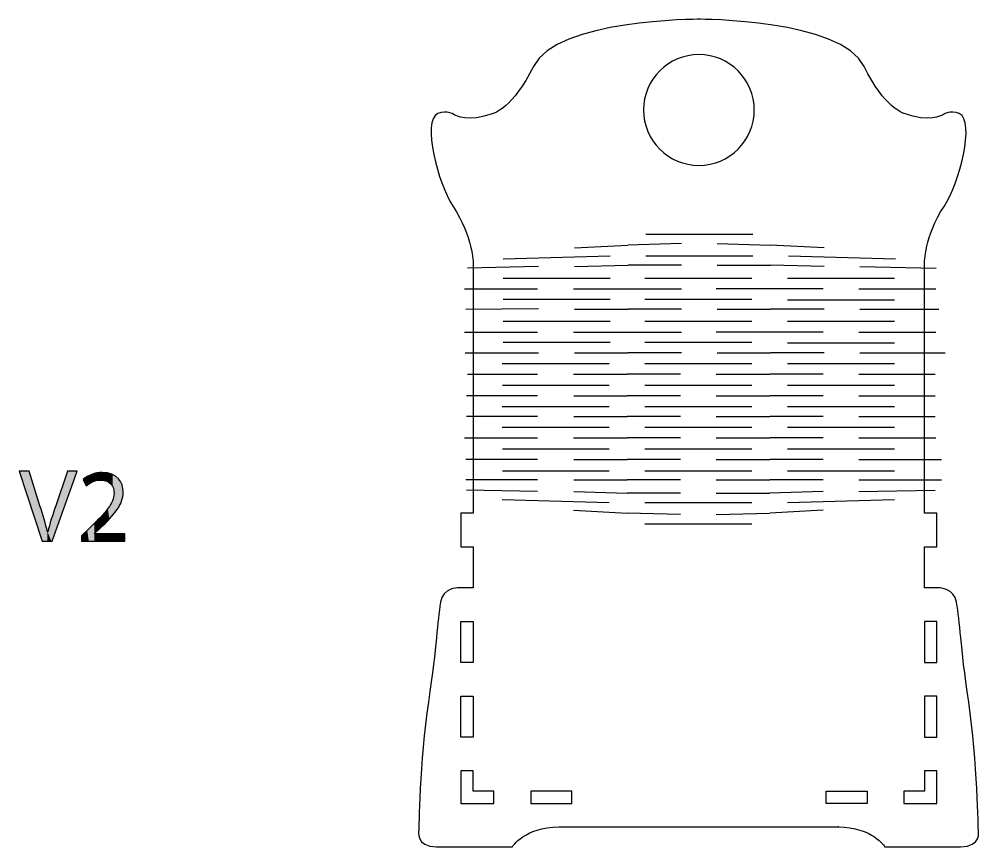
# Model space of a CAD drawing. Extents: x -168 to 286, y -316 to 92.
# Drawn here: x -167.8 to 66.8, y -109.8 to 92 of the extents above; entities that cross this region are included whole.
import ezdxf

# ---------------------------------------------------------------- set-up
doc = ezdxf.new("R2010")
doc.units = 0
doc.layers.add('CALQUE_1', color=7, linetype='CONTINUOUS')

# ---------------------------------------------------------------- blocks, each defined once
blk = doc.blocks.new('BLOCK_310')
at = {"layer": 'CALQUE_1', "color": 7}
blk.add_lwpolyline([(28.15, -4.86), (15.12, -4.86)], dxfattribs=at)
blk = doc.blocks.new('BLOCK_311')
at = {"layer": 'CALQUE_1', "color": 7}
blk.add_lwpolyline([(36.84, -4.86), (55.44, -4.86)], dxfattribs=at)
blk = doc.blocks.new('BLOCK_312')
at = {"layer": 'CALQUE_1', "color": 7}
blk.add_lwpolyline([(-6.6, -4.86), (-19.63, -4.86)], dxfattribs=at)
blk = doc.blocks.new('BLOCK_313')
at = {"layer": 'CALQUE_1', "color": 7}
blk.add_lwpolyline([(2.09, -4.86), (15.12, -4.86)], dxfattribs=at)
blk = doc.blocks.new('BLOCK_314')
at = {"layer": 'CALQUE_1', "color": 7}
blk.add_lwpolyline([(-32.66, -4.86), (-19.63, -4.86)], dxfattribs=at)
blk = doc.blocks.new('BLOCK_315')
at = {"layer": 'CALQUE_1', "color": 7}
blk.add_lwpolyline([(-41.48, -4.86), (-58.81, -4.86)], dxfattribs=at)
blk = doc.blocks.new('BLOCK_316')
at = {"layer": 'CALQUE_1', "color": 7}
blk.add_lwpolyline([(28.15, -15.36), (15.12, -15.36)], dxfattribs=at)
blk = doc.blocks.new('BLOCK_317')
at = {"layer": 'CALQUE_1', "color": 7}
blk.add_lwpolyline([(36.84, -15.36), (56.98, -15.36)], dxfattribs=at)
blk = doc.blocks.new('BLOCK_318')
at = {"layer": 'CALQUE_1', "color": 1}
blk.add_lwpolyline([(19.46, -12.73), (45.53, -12.73)], dxfattribs=at)
blk = doc.blocks.new('BLOCK_319')
at = {"layer": 'CALQUE_1', "color": 7}
blk.add_lwpolyline([(-6.6, -15.36), (-19.63, -15.36)], dxfattribs=at)
blk = doc.blocks.new('BLOCK_320')
at = {"layer": 'CALQUE_1', "color": 7}
blk.add_lwpolyline([(2.09, -15.36), (15.12, -15.36)], dxfattribs=at)
blk = doc.blocks.new('BLOCK_321')
at = {"layer": 'CALQUE_1', "color": 1}
blk.add_lwpolyline([(-15.3, -12.73), (10.77, -12.73)], dxfattribs=at)
blk = doc.blocks.new('BLOCK_322')
at = {"layer": 'CALQUE_1', "color": 7}
blk.add_lwpolyline([(-32.66, -15.36), (-19.63, -15.36)], dxfattribs=at)
blk = doc.blocks.new('BLOCK_323')
at = {"layer": 'CALQUE_1', "color": 7}
blk.add_lwpolyline([(-41.48, -15.36), (-58.92, -15.36)], dxfattribs=at)
blk = doc.blocks.new('BLOCK_324')
at = {"layer": 'CALQUE_1', "color": 7}
blk.add_lwpolyline([(28.15, -20.31), (15.12, -20.31)], dxfattribs=at)
blk = doc.blocks.new('BLOCK_325')
at = {"layer": 'CALQUE_1', "color": 7}
blk.add_lwpolyline([(36.84, -20.31), (56.98, -20.31)], dxfattribs=at)
blk = doc.blocks.new('BLOCK_326')
at = {"layer": 'CALQUE_1', "color": 7}
blk.add_lwpolyline([(-6.6, -20.31), (-19.63, -20.31)], dxfattribs=at)
blk = doc.blocks.new('BLOCK_327')
at = {"layer": 'CALQUE_1', "color": 7}
blk.add_lwpolyline([(2.09, -20.31), (15.12, -20.31)], dxfattribs=at)
blk = doc.blocks.new('BLOCK_328')
at = {"layer": 'CALQUE_1', "color": 7}
blk.add_lwpolyline([(-32.66, -20.31), (-19.63, -20.31)], dxfattribs=at)
blk = doc.blocks.new('BLOCK_329')
at = {"layer": 'CALQUE_1', "color": 7}
blk.add_lwpolyline([(-41.48, -20.31), (-58.92, -20.31)], dxfattribs=at)
blk = doc.blocks.new('BLOCK_330')
at = {"layer": 'CALQUE_1', "color": 1}
blk.add_lwpolyline([(-50.05, -12.73), (-23.99, -12.73)], dxfattribs=at)
blk = doc.blocks.new('BLOCK_331')
at = {"layer": 'CALQUE_1', "color": 1}
blk.add_lwpolyline([(19.46, -12.73), (45.53, -12.73)], dxfattribs=at)
blk = doc.blocks.new('BLOCK_332')
at = {"layer": 'CALQUE_1', "color": 7}
blk.add_lwpolyline([(28.15, -10.11), (15.12, -10.11)], dxfattribs=at)
blk = doc.blocks.new('BLOCK_333')
at = {"layer": 'CALQUE_1', "color": 7}
blk.add_lwpolyline([(36.84, -10.11), (55.61, -10.11)], dxfattribs=at)
blk = doc.blocks.new('BLOCK_334')
at = {"layer": 'CALQUE_1', "color": 1}
blk.add_lwpolyline([(19.46, -7.49), (45.53, -7.49)], dxfattribs=at)
blk = doc.blocks.new('BLOCK_335')
at = {"layer": 'CALQUE_1', "color": 1}
blk.add_lwpolyline([(-15.3, -12.73), (10.77, -12.73)], dxfattribs=at)
blk = doc.blocks.new('BLOCK_336')
at = {"layer": 'CALQUE_1', "color": 7}
blk.add_lwpolyline([(-6.61, -10.11), (-19.64, -10.11)], dxfattribs=at)
blk = doc.blocks.new('BLOCK_337')
at = {"layer": 'CALQUE_1', "color": 7}
blk.add_lwpolyline([(2.08, -10.11), (15.12, -10.11)], dxfattribs=at)
blk = doc.blocks.new('BLOCK_338')
at = {"layer": 'CALQUE_1', "color": 7}
blk.add_lwpolyline([(-59.27, -10.11), (-41.49, -10.11)], dxfattribs=at)
blk = doc.blocks.new('BLOCK_339')
at = {"layer": 'CALQUE_1', "color": 1}
blk.add_lwpolyline([(-15.31, -7.49), (10.77, -7.49)], dxfattribs=at)
blk = doc.blocks.new('BLOCK_340')
at = {"layer": 'CALQUE_1', "color": 1}
blk.add_lwpolyline([(-50.05, -12.73), (-23.99, -12.73)], dxfattribs=at)
blk = doc.blocks.new('BLOCK_341')
at = {"layer": 'CALQUE_1', "color": 7}
blk.add_lwpolyline([(-32.68, -10.11), (-19.64, -10.11)], dxfattribs=at)
blk = doc.blocks.new('BLOCK_342')
at = {"layer": 'CALQUE_1', "color": 1}
blk.add_lwpolyline([(-50.08, -7.49), (-24, -7.49)], dxfattribs=at)
blk = doc.blocks.new('BLOCK_343')
at = {"layer": 'CALQUE_1', "color": 1}
blk.add_lwpolyline([(19.46, -7.49), (45.53, -7.49)], dxfattribs=at)
blk = doc.blocks.new('BLOCK_344')
at = {"layer": 'CALQUE_1', "color": 1}
blk.add_lwpolyline([(-15.31, -7.49), (10.77, -7.49)], dxfattribs=at)
blk = doc.blocks.new('BLOCK_345')
at = {"layer": 'CALQUE_1', "color": 1}
blk.add_lwpolyline([(-50.08, -7.49), (-24, -7.49)], dxfattribs=at)
blk = doc.blocks.new('BLOCK_346')
at = {"layer": 'CALQUE_1', "color": 7}
blk.add_lwpolyline([(28.15, 0.17), (15.12, 0.17)], dxfattribs=at)
blk = doc.blocks.new('BLOCK_347')
at = {"layer": 'CALQUE_1', "color": 7}
blk.add_lwpolyline([(36.84, 0.17), (55.44, 0.17)], dxfattribs=at)
blk = doc.blocks.new('BLOCK_348')
at = {"layer": 'CALQUE_1', "color": 1}
blk.add_lwpolyline([(19.46, 2.79), (45.53, 2.79)], dxfattribs=at)
blk = doc.blocks.new('BLOCK_349')
at = {"layer": 'CALQUE_1', "color": 7}
blk.add_lwpolyline([(-6.6, 0.17), (-19.63, 0.17)], dxfattribs=at)
blk = doc.blocks.new('BLOCK_350')
at = {"layer": 'CALQUE_1', "color": 7}
blk.add_lwpolyline([(2.09, 0.17), (15.12, 0.17)], dxfattribs=at)
blk = doc.blocks.new('BLOCK_351')
at = {"layer": 'CALQUE_1', "color": 1}
blk.add_lwpolyline([(-15.3, 2.79), (10.77, 2.79)], dxfattribs=at)
blk = doc.blocks.new('BLOCK_352')
at = {"layer": 'CALQUE_1', "color": 7}
blk.add_lwpolyline([(-32.66, 0.17), (-19.63, 0.17)], dxfattribs=at)
blk = doc.blocks.new('BLOCK_353')
at = {"layer": 'CALQUE_1', "color": 7}
blk.add_lwpolyline([(-41.48, 0.17), (-58.81, 0.17)], dxfattribs=at)
blk = doc.blocks.new('BLOCK_354')
at = {"layer": 'CALQUE_1', "color": 1}
blk.add_lwpolyline([(-50.05, 2.79), (-23.99, 2.79)], dxfattribs=at)
blk = doc.blocks.new('BLOCK_355')
at = {"layer": 'CALQUE_1', "color": 1}
blk.add_lwpolyline([(19.46, 2.79), (45.53, 2.79)], dxfattribs=at)
blk = doc.blocks.new('BLOCK_356')
at = {"layer": 'CALQUE_1', "color": 7}
blk.add_lwpolyline([(28.15, 5.41), (15.12, 5.41)], dxfattribs=at)
blk = doc.blocks.new('BLOCK_357')
at = {"layer": 'CALQUE_1', "color": 7}
blk.add_lwpolyline([(36.84, 5.41), (55.45, 5.41)], dxfattribs=at)
blk = doc.blocks.new('BLOCK_358')
at = {"layer": 'CALQUE_1', "color": 1}
blk.add_lwpolyline([(-15.3, 2.79), (10.77, 2.79)], dxfattribs=at)
blk = doc.blocks.new('BLOCK_359')
at = {"layer": 'CALQUE_1', "color": 7}
blk.add_lwpolyline([(-6.61, 5.41), (-19.64, 5.41)], dxfattribs=at)
blk = doc.blocks.new('BLOCK_360')
at = {"layer": 'CALQUE_1', "color": 7}
blk.add_lwpolyline([(2.08, 5.41), (15.12, 5.41)], dxfattribs=at)
blk = doc.blocks.new('BLOCK_361')
at = {"layer": 'CALQUE_1', "color": 7}
blk.add_lwpolyline([(-58.56, 5.41), (-41.49, 5.41)], dxfattribs=at)
blk = doc.blocks.new('BLOCK_362')
at = {"layer": 'CALQUE_1', "color": 1}
blk.add_lwpolyline([(-50.05, 2.79), (-23.99, 2.79)], dxfattribs=at)
blk = doc.blocks.new('BLOCK_363')
at = {"layer": 'CALQUE_1', "color": 7}
blk.add_lwpolyline([(-32.68, 5.41), (-19.64, 5.41)], dxfattribs=at)
blk = doc.blocks.new('BLOCK_364')
at = {"layer": 'CALQUE_1', "color": 1}
blk.add_lwpolyline([(19.46, -2.46), (45.53, -2.46)], dxfattribs=at)
blk = doc.blocks.new('BLOCK_365')
at = {"layer": 'CALQUE_1', "color": 1}
blk.add_lwpolyline([(-15.31, -2.46), (10.77, -2.46)], dxfattribs=at)
blk = doc.blocks.new('BLOCK_366')
at = {"layer": 'CALQUE_1', "color": 1}
blk.add_lwpolyline([(-50.08, -2.46), (-24, -2.46)], dxfattribs=at)
blk = doc.blocks.new('BLOCK_367')
at = {"layer": 'CALQUE_1', "color": 1}
blk.add_lwpolyline([(19.46, -2.46), (45.53, -2.46)], dxfattribs=at)
blk = doc.blocks.new('BLOCK_368')
at = {"layer": 'CALQUE_1', "color": 1}
blk.add_lwpolyline([(-15.31, -2.46), (10.77, -2.46)], dxfattribs=at)
blk = doc.blocks.new('BLOCK_369')
at = {"layer": 'CALQUE_1', "color": 1}
blk.add_lwpolyline([(-50.08, -2.46), (-24, -2.46)], dxfattribs=at)
blk = doc.blocks.new('BLOCK_370')
at = {"layer": 'CALQUE_1', "color": 1}
blk.add_lwpolyline([(19.46, 8.01), (45.53, 8.01)], dxfattribs=at)
blk = doc.blocks.new('BLOCK_371')
at = {"layer": 'CALQUE_1', "color": 1}
blk.add_lwpolyline([(-15.31, 8.01), (10.77, 8.01)], dxfattribs=at)
blk = doc.blocks.new('BLOCK_372')
at = {"layer": 'CALQUE_1', "color": 1}
blk.add_lwpolyline([(-50.08, 8.01), (-24, 8.01)], dxfattribs=at)
blk = doc.blocks.new('BLOCK_373')
at = {"layer": 'CALQUE_1', "color": 1}
blk.add_lwpolyline([(19.46, 8.01), (45.53, 8.01)], dxfattribs=at)
blk = doc.blocks.new('BLOCK_374')
at = {"layer": 'CALQUE_1', "color": 1}
blk.add_lwpolyline([(-15.31, 8.01), (10.77, 8.01)], dxfattribs=at)
blk = doc.blocks.new('BLOCK_375')
at = {"layer": 'CALQUE_1', "color": 1}
blk.add_lwpolyline([(-50.08, 8.01), (-24, 8.01)], dxfattribs=at)
blk = doc.blocks.new('BLOCK_376')
at = {"layer": 'CALQUE_1', "color": 7}
blk.add_lwpolyline([(28.15, -23.21), (15.12, -23.56)], dxfattribs=at)
blk = doc.blocks.new('BLOCK_377')
at = {"layer": 'CALQUE_1', "color": 7}
blk.add_lwpolyline([(36.84, -23.21), (55.44, -22.85)], dxfattribs=at)
blk = doc.blocks.new('BLOCK_378')
at = {"layer": 'CALQUE_1', "color": 1}
blk.add_lwpolyline([(19.46, -18.11), (45.53, -18.11)], dxfattribs=at)
blk = doc.blocks.new('BLOCK_379')
at = {"layer": 'CALQUE_1', "color": 7}
blk.add_lwpolyline([(-6.6, -23.56), (-19.63, -23.56)], dxfattribs=at)
blk = doc.blocks.new('BLOCK_380')
at = {"layer": 'CALQUE_1', "color": 7}
blk.add_lwpolyline([(2.09, -23.56), (15.12, -23.56)], dxfattribs=at)
blk = doc.blocks.new('BLOCK_381')
at = {"layer": 'CALQUE_1', "color": 1}
blk.add_lwpolyline([(-15.3, -18.11), (10.77, -18.11)], dxfattribs=at)
blk = doc.blocks.new('BLOCK_382')
at = {"layer": 'CALQUE_1', "color": 7}
blk.add_lwpolyline([(-32.66, -23.21), (-19.63, -23.56)], dxfattribs=at)
blk = doc.blocks.new('BLOCK_383')
at = {"layer": 'CALQUE_1', "color": 7}
blk.add_lwpolyline([(-41.48, -23.21), (-58.81, -22.85)], dxfattribs=at)
blk = doc.blocks.new('BLOCK_384')
at = {"layer": 'CALQUE_1', "color": 1}
blk.add_lwpolyline([(-50.05, -18.11), (-23.99, -18.11)], dxfattribs=at)
blk = doc.blocks.new('BLOCK_385')
at = {"layer": 'CALQUE_1', "color": 1}
blk.add_lwpolyline([(19.46, -18.11), (45.53, -18.11)], dxfattribs=at)
blk = doc.blocks.new('BLOCK_386')
at = {"layer": 'CALQUE_1', "color": 1}
blk.add_lwpolyline([(-15.3, -18.11), (10.77, -18.11)], dxfattribs=at)
blk = doc.blocks.new('BLOCK_387')
at = {"layer": 'CALQUE_1', "color": 1}
blk.add_lwpolyline([(-50.05, -18.11), (-23.99, -18.11)], dxfattribs=at)
blk = doc.blocks.new('BLOCK_388')
at = {"layer": 'CALQUE_1', "color": 1}
blk.add_lwpolyline([(-15.3, -31.08), (10.77, -31.08)], dxfattribs=at)
blk = doc.blocks.new('BLOCK_389')
at = {"layer": 'CALQUE_1', "color": 7}
blk.add_lwpolyline([(28.15, -27.75), (15.12, -28.46)], dxfattribs=at)
blk = doc.blocks.new('BLOCK_390')
at = {"layer": 'CALQUE_1', "color": 7}
blk.add_lwpolyline([(-6.61, -28.81), (-19.64, -28.46)], dxfattribs=at)
blk = doc.blocks.new('BLOCK_391')
at = {"layer": 'CALQUE_1', "color": 7}
blk.add_lwpolyline([(2.08, -28.81), (15.12, -28.46)], dxfattribs=at)
blk = doc.blocks.new('BLOCK_392')
at = {"layer": 'CALQUE_1', "color": 1}
blk.add_lwpolyline([(-15.31, -25.83), (10.77, -25.83)], dxfattribs=at)
blk = doc.blocks.new('BLOCK_393')
at = {"layer": 'CALQUE_1', "color": 7}
blk.add_lwpolyline([(-32.68, -27.75), (-19.64, -28.46)], dxfattribs=at)
blk = doc.blocks.new('BLOCK_394')
at = {"layer": 'CALQUE_1', "color": 1}
blk.add_lwpolyline([(-50.08, -25.13), (-24, -25.83)], dxfattribs=at)
blk = doc.blocks.new('BLOCK_395')
at = {"layer": 'CALQUE_1', "color": 1}
blk.add_lwpolyline([(19.46, -25.83), (45.53, -25.13)], dxfattribs=at)
blk = doc.blocks.new('BLOCK_396')
at = {"layer": 'CALQUE_1', "color": 1}
blk.add_lwpolyline([(-15.31, -25.83), (10.77, -25.83)], dxfattribs=at)
blk = doc.blocks.new('BLOCK_397')
at = {"layer": 'CALQUE_1', "color": 1}
blk.add_lwpolyline([(-49.84, 13.23), (-23.77, 13.23)], dxfattribs=at)
blk = doc.blocks.new('BLOCK_398')
at = {"layer": 'CALQUE_1', "color": 7}
blk.add_lwpolyline([(28.37, 10.61), (15.33, 10.61)], dxfattribs=at)
blk = doc.blocks.new('BLOCK_399')
at = {"layer": 'CALQUE_1', "color": 7}
blk.add_lwpolyline([(37.06, 10.61), (57.89, 10.61)], dxfattribs=at)
blk = doc.blocks.new('BLOCK_400')
at = {"layer": 'CALQUE_1', "color": 7}
blk.add_lwpolyline([(-6.4, 10.61), (-19.43, 10.61)], dxfattribs=at)
blk = doc.blocks.new('BLOCK_401')
at = {"layer": 'CALQUE_1', "color": 7}
blk.add_lwpolyline([(2.29, 10.61), (15.33, 10.61)], dxfattribs=at)
blk = doc.blocks.new('BLOCK_402')
at = {"layer": 'CALQUE_1', "color": 7}
blk.add_lwpolyline([(-59.09, 10.61), (-41.28, 10.61)], dxfattribs=at)
blk = doc.blocks.new('BLOCK_403')
at = {"layer": 'CALQUE_1', "color": 1}
for points in [[(-49.84, 18.34), (-23.77, 18.34)], [(-49.84, 13.23), (-23.77, 13.23)]]:
    blk.add_lwpolyline(points, dxfattribs=at)
blk = doc.blocks.new('BLOCK_404')
at = {"layer": 'CALQUE_1', "color": 7}
blk.add_lwpolyline([(-32.47, 10.61), (-19.43, 10.61)], dxfattribs=at)
blk = doc.blocks.new('BLOCK_405')
at = {"layer": 'CALQUE_1', "color": 1}
blk.add_lwpolyline([(19.46, 13.09), (45.53, 13.09)], dxfattribs=at)
blk = doc.blocks.new('BLOCK_406')
at = {"layer": 'CALQUE_1', "color": 7}
blk.add_lwpolyline([(28.15, 15.72), (2.08, 15.72)], dxfattribs=at)
blk = doc.blocks.new('BLOCK_407')
at = {"layer": 'CALQUE_1', "color": 7}
blk.add_lwpolyline([(36.84, 15.72), (55.61, 15.72)], dxfattribs=at)
blk = doc.blocks.new('BLOCK_408')
at = {"layer": 'CALQUE_1', "color": 1}
blk.add_lwpolyline([(19.46, 18.34), (45.53, 18.34)], dxfattribs=at)
blk = doc.blocks.new('BLOCK_409')
at = {"layer": 'CALQUE_1', "color": 7}
blk.add_lwpolyline([(-59.27, 15.72), (-41.49, 15.72)], dxfattribs=at)
blk = doc.blocks.new('BLOCK_410')
at = {"layer": 'CALQUE_1', "color": 1}
blk.add_lwpolyline([(-15.31, 18.34), (10.77, 18.34)], dxfattribs=at)
blk = doc.blocks.new('BLOCK_411')
at = {"layer": 'CALQUE_1', "color": 7}
blk.add_lwpolyline([(-32.68, 15.72), (-6.4, 15.72)], dxfattribs=at)
blk = doc.blocks.new('BLOCK_412')
at = {"layer": 'CALQUE_1', "color": 1}
blk.add_lwpolyline([(-15.31, 13.23), (10.77, 13.23)], dxfattribs=at)
blk = doc.blocks.new('BLOCK_413')
at = {"layer": 'CALQUE_1', "color": 1}
blk.add_lwpolyline([(-49.84, 23.73), (-23.77, 23.73)], dxfattribs=at)
blk = doc.blocks.new('BLOCK_414')
at = {"layer": 'CALQUE_1', "color": 1}
for points in [[(-49.84, 28.84), (-23.77, 28.84)], [(-49.84, 23.73), (-23.77, 23.73)]]:
    blk.add_lwpolyline(points, dxfattribs=at)
blk = doc.blocks.new('BLOCK_415')
at = {"layer": 'CALQUE_1', "color": 1}
blk.add_lwpolyline([(19.46, 23.6), (45.53, 23.6)], dxfattribs=at)
blk = doc.blocks.new('BLOCK_416')
at = {"layer": 'CALQUE_1', "color": 7}
blk.add_lwpolyline([(28.15, 26.22), (2.08, 26.22)], dxfattribs=at)
blk = doc.blocks.new('BLOCK_417')
at = {"layer": 'CALQUE_1', "color": 7}
blk.add_lwpolyline([(36.84, 26.22), (55.61, 26.22)], dxfattribs=at)
blk = doc.blocks.new('BLOCK_418')
at = {"layer": 'CALQUE_1', "color": 1}
blk.add_lwpolyline([(19.46, 28.84), (45.53, 28.84)], dxfattribs=at)
blk = doc.blocks.new('BLOCK_419')
at = {"layer": 'CALQUE_1', "color": 7}
blk.add_lwpolyline([(-59.27, 26.22), (-41.49, 26.22)], dxfattribs=at)
blk = doc.blocks.new('BLOCK_420')
at = {"layer": 'CALQUE_1', "color": 1}
blk.add_lwpolyline([(-15.31, 28.84), (10.77, 28.84)], dxfattribs=at)
blk = doc.blocks.new('BLOCK_421')
at = {"layer": 'CALQUE_1', "color": 7}
blk.add_lwpolyline([(-32.68, 26.22), (-6.4, 26.22)], dxfattribs=at)
blk = doc.blocks.new('BLOCK_422')
at = {"layer": 'CALQUE_1', "color": 1}
blk.add_lwpolyline([(-15.31, 23.73), (10.77, 23.73)], dxfattribs=at)
blk = doc.blocks.new('BLOCK_423')
at = {"layer": 'CALQUE_1', "color": 7}
blk.add_lwpolyline([(28.37, 21.28), (15.34, 21.28)], dxfattribs=at)
blk = doc.blocks.new('BLOCK_424')
at = {"layer": 'CALQUE_1', "color": 7}
blk.add_lwpolyline([(37.05, 21.28), (56.31, 21.28)], dxfattribs=at)
blk = doc.blocks.new('BLOCK_425')
at = {"layer": 'CALQUE_1', "color": 7}
blk.add_lwpolyline([(-6.38, 21.28), (-19.42, 21.28)], dxfattribs=at)
blk = doc.blocks.new('BLOCK_426')
at = {"layer": 'CALQUE_1', "color": 7}
blk.add_lwpolyline([(2.3, 21.28), (15.34, 21.28)], dxfattribs=at)
blk = doc.blocks.new('BLOCK_427')
at = {"layer": 'CALQUE_1', "color": 7}
blk.add_lwpolyline([(-32.45, 21.28), (-19.42, 21.28)], dxfattribs=at)
blk = doc.blocks.new('BLOCK_428')
at = {"layer": 'CALQUE_1', "color": 7}
blk.add_lwpolyline([(-41.27, 21.4), (-58.93, 21.22)], dxfattribs=at)
blk = doc.blocks.new('BLOCK_429')
at = {"layer": 'CALQUE_1', "color": 7}
blk.add_lwpolyline([(28.37, 31.67), (15.34, 32.02)], dxfattribs=at)
blk = doc.blocks.new('BLOCK_430')
at = {"layer": 'CALQUE_1', "color": 7}
blk.add_lwpolyline([(37.05, 31.67), (55.66, 31.32)], dxfattribs=at)
blk = doc.blocks.new('BLOCK_431')
at = {"layer": 'CALQUE_1', "color": 7}
blk.add_lwpolyline([(-6.38, 32.02), (-19.42, 32.02)], dxfattribs=at)
blk = doc.blocks.new('BLOCK_432')
at = {"layer": 'CALQUE_1', "color": 7}
blk.add_lwpolyline([(2.3, 32.02), (15.34, 32.02)], dxfattribs=at)
blk = doc.blocks.new('BLOCK_433')
at = {"layer": 'CALQUE_1', "color": 7}
blk.add_lwpolyline([(-32.45, 31.67), (-19.42, 32.02)], dxfattribs=at)
blk = doc.blocks.new('BLOCK_434')
at = {"layer": 'CALQUE_1', "color": 7}
blk.add_lwpolyline([(-41.27, 31.67), (-58.59, 31.32)], dxfattribs=at)
blk = doc.blocks.new('BLOCK_435')
at = {"layer": 'CALQUE_1', "color": 1}
blk.add_lwpolyline([(-15.08, 39.54), (10.99, 39.54)], dxfattribs=at)
blk = doc.blocks.new('BLOCK_436')
at = {"layer": 'CALQUE_1', "color": 7}
blk.add_lwpolyline([(28.37, 36.21), (15.33, 36.92)], dxfattribs=at)
blk = doc.blocks.new('BLOCK_437')
at = {"layer": 'CALQUE_1', "color": 7}
blk.add_lwpolyline([(-6.4, 37.27), (-19.43, 36.92)], dxfattribs=at)
blk = doc.blocks.new('BLOCK_438')
at = {"layer": 'CALQUE_1', "color": 7}
blk.add_lwpolyline([(2.29, 37.27), (15.33, 36.92)], dxfattribs=at)
blk = doc.blocks.new('BLOCK_439')
at = {"layer": 'CALQUE_1', "color": 1}
blk.add_lwpolyline([(-15.1, 34.3), (10.98, 34.3)], dxfattribs=at)
blk = doc.blocks.new('BLOCK_440')
at = {"layer": 'CALQUE_1', "color": 7}
blk.add_lwpolyline([(-32.47, 36.21), (-19.43, 36.92)], dxfattribs=at)
blk = doc.blocks.new('BLOCK_441')
at = {"layer": 'CALQUE_1', "color": 1}
blk.add_lwpolyline([(-49.86, 33.59), (-23.79, 34.3)], dxfattribs=at)
blk = doc.blocks.new('BLOCK_442')
at = {"layer": 'CALQUE_1', "color": 1}
blk.add_lwpolyline([(19.67, 34.3), (45.75, 33.59)], dxfattribs=at)
blk = doc.blocks.new('BLOCK_443')
at = {"layer": 'CALQUE_1', "color": 1}
blk.add_lwpolyline([(-15.1, 34.3), (10.98, 34.3)], dxfattribs=at)
blk = doc.blocks.new('*U447')
at = {"layer": 'CALQUE_1', "color": 7, "extrusion": (0, 0, -1)}
for points in [[(165.43, -25.51), (167.82, -18.2), (165.43, -18.2)], [(162.77, -33.69), (165.43, -18.2), (162.77, -26.63)], [(156.03, -24.81), (158.93, -26.66), (156.03, -18.2)], [(156.03, -24.81), (156.03, -18.2), (153.67, -18.2)], [(162.23, -35.32), (162.77, -26.63), (162.23, -28.37)], [(162.23, -35.32), (162.23, -28.37), (161.75, -35.32)], [(161.75, -35.32), (162.23, -28.37), (161.75, -29.95)], [(161.75, -35.32), (161.75, -29.95), (160.94, -35.32)], [(160.94, -35.32), (161.75, -29.95), (160.94, -33.03)], [(160.01, -35.32), (160.01, -29.94), (159.79, -35.32)], [(159.79, -35.32), (159.79, -29.28), (158.93, -32.9)], [(160.94, -35.32), (160.94, -33.03), (160.89, -35.32)], [(160.89, -35.32), (160.94, -33.03), (160.89, -33.03)], [(160.89, -35.32), (160.89, -33.03), (160.01, -35.32)]]:
    blk.add_solid(points, dxfattribs=at)
at = {"layer": 'CALQUE_1', "color": 7}
for points in [[(-165.43, -25.51), (-165.43, -18.2), (-162.77, -33.69)], [(-158.93, -32.9), (-158.93, -26.66), (-156.03, -24.81)], [(-162.77, -33.69), (-162.77, -26.63), (-162.23, -35.32)], [(-158.93, -32.9), (-159.79, -29.28), (-158.93, -26.66)], [(-160.01, -35.32), (-160.89, -33.03), (-160.01, -29.94)], [(-159.79, -35.32), (-160.01, -29.94), (-159.79, -29.28)]]:
    blk.add_solid(points, dxfattribs=at)
blk = doc.blocks.new('*U448')
at = {"layer": 'CALQUE_1', "color": 7}
for points in [[(-149.06, -20.51), (-149.48, -18.82), (-149.06, -18.7)], [(-148.9, -20.49), (-149.06, -18.7), (-148.9, -18.66)], [(-148.16, -20.4), (-148.9, -18.66), (-148.16, -18.59)], [(-148.12, -20.4), (-148.16, -18.59), (-148.12, -18.58)], [(-147.98, -20.38), (-148.12, -18.58), (-147.98, -18.57)], [(-147.53, -20.42), (-147.98, -18.57), (-147.53, -18.53)], [(-147.98, -20.38), (-147.98, -18.57), (-147.53, -20.42)], [(-147.53, -20.42), (-147.53, -18.53), (-147.13, -20.45)], [(-147.13, -20.45), (-147.13, -18.56), (-147.06, -20.47)], [(-147.06, -20.47), (-147.06, -18.57), (-146.43, -20.65)], [(-146.43, -20.65), (-146.43, -18.63), (-146.29, -20.73)], [(-146.29, -20.73), (-146.29, -18.64), (-146.21, -20.77)], [(-146.21, -20.77), (-146.21, -18.66), (-145.86, -20.96)], [(-145.86, -20.96), (-145.86, -18.76), (-145.8, -21.02)], [(-151.49, -21.78), (-152.2, -20.21), (-151.49, -19.7)], [(-151.25, -21.61), (-151.49, -19.7), (-151.25, -19.54)], [(-150.85, -21.31), (-151.25, -19.54), (-150.85, -19.34)], [(-150.83, -21.29), (-150.85, -19.34), (-150.83, -19.33)], [(-150.15, -20.92), (-150.83, -19.33), (-150.15, -19.01)], [(-150.01, -20.84), (-150.15, -19.01), (-150.01, -18.97)], [(-149.48, -20.66), (-150.01, -18.97), (-149.48, -18.82)], [(-145.8, -21.02), (-145.8, -18.78), (-145.55, -21.25)], [(-145.55, -21.25), (-145.55, -18.85), (-145.42, -21.37)], [(-145.42, -21.37), (-145.42, -18.89), (-145.24, -21.64)], [(-145.24, -21.64), (-145.24, -18.95), (-145.09, -21.85)], [(-145.09, -21.85), (-145.09, -19.03), (-145.08, -21.87)], [(-145.08, -21.87), (-145.08, -19.03), (-144.87, -22.4)], [(-144.87, -22.4), (-144.87, -19.15), (-144.83, -22.59)], [(-144.83, -22.59), (-144.83, -19.17), (-144.8, -22.71)], [(-144.8, -22.71), (-144.8, -19.18), (-144.75, -22.99)], [(-144.75, -22.99), (-144.75, -19.22), (-144.71, -23.61)], [(-145.24, -29.18), (-145.42, -26.12), (-145.24, -25.75)], [(-145.09, -29.02), (-145.24, -25.75), (-145.09, -25.46)], [(-145.08, -29.01), (-145.09, -25.46), (-145.08, -25.44)], [(-144.87, -28.77), (-145.08, -25.44), (-144.87, -24.75)], [(-144.83, -28.72), (-144.87, -24.75), (-144.83, -24.62)], [(-144.8, -28.69), (-144.83, -24.62), (-144.8, -24.53)], [(-144.75, -28.61), (-144.8, -24.53), (-144.75, -23.98)], [(-144.71, -28.56), (-144.75, -23.98), (-144.71, -23.61)], [(-146.43, -30.46), (-147.06, -28.41), (-146.43, -27.63)], [(-146.29, -30.31), (-146.43, -27.63), (-146.29, -27.45)], [(-146.21, -30.23), (-146.29, -27.45), (-146.21, -27.36)], [(-145.86, -29.88), (-146.21, -27.36), (-145.86, -26.84)], [(-145.8, -29.82), (-145.86, -26.84), (-145.8, -26.75)], [(-145.55, -29.54), (-145.8, -26.75), (-145.55, -26.38)], [(-145.42, -29.39), (-145.55, -26.38), (-145.42, -26.12)], [(-149.06, -33.02), (-149.48, -30.9), (-149.06, -30.48)], [(-148.9, -32.88), (-149.06, -30.48), (-148.9, -30.32)], [(-148.16, -32.2), (-148.9, -30.32), (-148.16, -29.6)], [(-148.12, -32.15), (-148.16, -29.6), (-148.12, -29.55)], [(-147.98, -32.02), (-148.12, -29.55), (-147.98, -29.41)], [(-147.53, -31.56), (-147.98, -29.41), (-147.53, -28.91)], [(-147.13, -31.16), (-147.53, -28.91), (-147.13, -28.49)], [(-147.06, -31.09), (-147.13, -28.49), (-147.06, -28.41)], [(-151.25, -35.32), (-151.49, -32.86), (-151.25, -32.64)], [(-150.85, -35.32), (-151.25, -32.64), (-150.85, -32.25)], [(-150.83, -35.32), (-150.85, -32.25), (-150.83, -32.22)], [(-150.15, -35.32), (-150.83, -32.22), (-150.15, -31.55)], [(-150.01, -35.32), (-150.15, -31.55), (-150.01, -31.42)], [(-149.48, -35.32), (-150.01, -31.42), (-149.48, -30.9)], [(-152.2, -35.32), (-152.61, -33.95), (-152.2, -33.55)], [(-151.49, -35.32), (-152.2, -33.55), (-151.49, -32.86)]]:
    blk.add_solid(points, dxfattribs=at)
at = {"layer": 'CALQUE_1', "color": 7, "extrusion": (0, 0, -1)}
for points in [[(149.06, -20.51), (149.06, -18.7), (148.9, -20.49)], [(148.9, -20.49), (148.9, -18.66), (148.16, -20.4)], [(148.16, -20.4), (148.16, -18.59), (148.12, -20.4)], [(148.12, -20.4), (148.12, -18.58), (147.98, -20.38)], [(147.13, -20.45), (147.53, -18.53), (147.13, -18.56)], [(147.06, -20.47), (147.13, -18.56), (147.06, -18.57)], [(146.43, -20.65), (147.06, -18.57), (146.43, -18.63)], [(146.29, -20.73), (146.43, -18.63), (146.29, -18.64)], [(146.21, -20.77), (146.29, -18.64), (146.21, -18.66)], [(145.86, -20.96), (146.21, -18.66), (145.86, -18.76)], [(145.8, -21.02), (145.86, -18.76), (145.8, -18.78)], [(151.49, -21.78), (151.49, -19.7), (151.25, -21.61)], [(151.25, -21.61), (151.25, -19.54), (150.85, -21.31)], [(150.85, -21.31), (150.85, -19.34), (150.83, -21.29)], [(150.83, -21.29), (150.83, -19.33), (150.15, -20.92)], [(150.15, -20.92), (150.15, -19.01), (150.01, -20.84)], [(150.01, -20.84), (150.01, -18.97), (149.48, -20.66)], [(149.48, -20.66), (149.48, -18.82), (149.06, -20.51)], [(145.55, -21.25), (145.8, -18.78), (145.55, -18.85)], [(145.42, -21.37), (145.55, -18.85), (145.42, -18.89)], [(145.24, -21.64), (145.42, -18.89), (145.24, -18.95)], [(145.09, -21.85), (145.24, -18.95), (145.09, -19.03)], [(145.08, -21.87), (145.09, -19.03), (145.08, -19.03)], [(144.87, -22.4), (145.08, -19.03), (144.87, -19.15)], [(144.83, -22.59), (144.87, -19.15), (144.83, -19.17)], [(144.8, -22.71), (144.83, -19.17), (144.8, -19.18)], [(144.75, -22.99), (144.8, -19.18), (144.75, -19.22)], [(144.71, -23.61), (144.75, -19.22), (144.71, -19.24)], [(144.71, -28.56), (144.71, -19.24), (144.36, -28.11)], [(144.36, -28.11), (144.71, -19.24), (144.36, -19.43)], [(144.36, -28.11), (144.36, -19.43), (144.01, -27.65)], [(144.01, -27.65), (144.36, -19.43), (144.01, -19.74)], [(144.01, -27.65), (144.01, -19.74), (143.66, -27.09)], [(143.66, -27.09), (144.01, -19.74), (143.66, -20.04)], [(143.66, -27.09), (143.66, -20.04), (143.35, -26.59)], [(143.35, -26.59), (143.66, -20.04), (143.35, -20.47)], [(143.35, -26.59), (143.35, -20.47), (143.13, -26.11)], [(143.13, -26.11), (143.35, -20.47), (143.13, -20.77)], [(143.13, -26.11), (143.13, -20.77), (142.87, -25.53)], [(142.87, -25.53), (143.13, -20.77), (142.87, -21.34)], [(142.87, -25.53), (142.87, -21.34), (142.76, -25.13)], [(142.76, -25.13), (142.87, -21.34), (142.76, -21.58)], [(142.76, -25.13), (142.76, -21.58), (142.57, -24.45)], [(142.57, -24.45), (142.76, -21.58), (142.57, -22.33)], [(142.57, -24.45), (142.57, -22.33), (142.54, -24.11)], [(142.54, -24.11), (142.57, -22.33), (142.54, -22.45)], [(142.54, -24.11), (142.54, -22.45), (142.47, -23.33)], [(145.24, -29.18), (145.24, -25.75), (145.09, -29.02)], [(145.09, -29.02), (145.09, -25.46), (145.08, -29.01)], [(145.08, -29.01), (145.08, -25.44), (144.87, -28.77)], [(144.87, -28.77), (144.87, -24.75), (144.83, -28.72)], [(144.83, -28.72), (144.83, -24.62), (144.8, -28.69)], [(144.8, -28.69), (144.8, -24.53), (144.75, -28.61)], [(144.75, -28.61), (144.75, -23.98), (144.71, -28.56)], [(146.43, -30.46), (146.43, -27.63), (146.29, -30.31)], [(146.29, -30.31), (146.29, -27.45), (146.21, -30.23)], [(146.21, -30.23), (146.21, -27.36), (145.86, -29.88)], [(145.86, -29.88), (145.86, -26.84), (145.8, -29.82)], [(145.8, -29.82), (145.8, -26.75), (145.55, -29.54)], [(145.55, -29.54), (145.55, -26.38), (145.42, -29.39)], [(145.42, -29.39), (145.42, -26.12), (145.24, -29.18)], [(149.06, -33.02), (149.06, -30.48), (148.9, -32.88)], [(148.9, -32.88), (148.9, -30.32), (148.16, -32.2)], [(148.16, -32.2), (148.16, -29.6), (148.12, -32.15)], [(148.12, -32.15), (148.12, -29.55), (147.98, -32.02)], [(147.98, -32.02), (147.98, -29.41), (147.53, -31.56)], [(147.53, -31.56), (147.53, -28.91), (147.13, -31.16)], [(147.13, -31.16), (147.13, -28.49), (147.06, -31.09)], [(147.06, -31.09), (147.06, -28.41), (146.43, -30.46)], [(151.25, -35.32), (151.25, -32.64), (150.85, -35.32)], [(150.85, -35.32), (150.85, -32.25), (150.83, -35.32)], [(150.83, -35.32), (150.83, -32.22), (150.15, -35.32)], [(150.15, -35.32), (150.15, -31.55), (150.01, -35.32)], [(150.01, -35.32), (150.01, -31.42), (149.48, -35.32)], [(149.48, -33.41), (149.48, -30.9), (149.06, -33.02)], [(152.61, -35.32), (152.61, -33.95), (152.2, -35.32)], [(152.2, -35.32), (152.2, -33.55), (151.49, -35.32)], [(151.49, -35.32), (151.49, -32.86), (151.25, -35.32)], [(149.48, -35.32), (149.48, -33.47), (149.06, -35.32)], [(149.06, -35.32), (149.48, -33.47), (149.06, -33.47)], [(149.06, -35.32), (149.06, -33.47), (148.9, -35.32)], [(148.9, -35.32), (149.06, -33.47), (148.9, -33.47)], [(148.9, -35.32), (148.9, -33.47), (148.16, -35.32)], [(148.16, -35.32), (148.9, -33.47), (148.16, -33.47)], [(148.16, -35.32), (148.16, -33.47), (148.12, -35.32)], [(148.12, -35.32), (148.16, -33.47), (148.12, -33.47)], [(148.12, -35.32), (148.12, -33.47), (147.98, -35.32)], [(147.98, -35.32), (148.12, -33.47), (147.98, -33.47)], [(147.98, -35.32), (147.98, -33.47), (147.53, -35.32)], [(147.53, -35.32), (147.98, -33.47), (147.53, -33.47)], [(147.53, -35.32), (147.53, -33.47), (147.13, -35.32)], [(147.13, -35.32), (147.53, -33.47), (147.13, -33.47)], [(147.13, -35.32), (147.13, -33.47), (147.06, -35.32)], [(147.06, -35.32), (147.13, -33.47), (147.06, -33.47)], [(147.06, -35.32), (147.06, -33.47), (146.43, -35.32)], [(146.43, -35.32), (147.06, -33.47), (146.43, -33.47)], [(146.43, -35.32), (146.43, -33.47), (146.29, -35.32)], [(146.29, -35.32), (146.43, -33.47), (146.29, -33.47)], [(146.29, -35.32), (146.29, -33.47), (146.21, -35.32)], [(146.21, -35.32), (146.29, -33.47), (146.21, -33.47)], [(146.21, -35.32), (146.21, -33.47), (145.86, -35.32)], [(145.86, -35.32), (146.21, -33.47), (145.86, -33.47)], [(145.86, -35.32), (145.86, -33.47), (145.8, -35.32)], [(145.8, -35.32), (145.86, -33.47), (145.8, -33.47)], [(145.8, -35.32), (145.8, -33.47), (145.55, -35.32)], [(145.55, -35.32), (145.8, -33.47), (145.55, -33.47)], [(145.55, -35.32), (145.55, -33.47), (145.42, -35.32)], [(145.42, -35.32), (145.55, -33.47), (145.42, -33.47)], [(145.42, -35.32), (145.42, -33.47), (145.24, -35.32)], [(145.24, -35.32), (145.42, -33.47), (145.24, -33.47)], [(145.24, -35.32), (145.24, -33.47), (145.09, -35.32)], [(145.09, -35.32), (145.24, -33.47), (145.09, -33.47)], [(145.09, -35.32), (145.09, -33.47), (145.08, -35.32)], [(145.08, -35.32), (145.09, -33.47), (145.08, -33.47)], [(145.08, -35.32), (145.08, -33.47), (144.87, -35.32)], [(144.87, -35.32), (145.08, -33.47), (144.87, -33.47)], [(144.87, -35.32), (144.87, -33.47), (144.83, -35.32)], [(144.83, -35.32), (144.87, -33.47), (144.83, -33.47)], [(144.83, -35.32), (144.83, -33.47), (144.8, -35.32)], [(144.8, -35.32), (144.83, -33.47), (144.8, -33.47)], [(144.8, -35.32), (144.8, -33.47), (144.75, -35.32)], [(144.75, -35.32), (144.8, -33.47), (144.75, -33.47)], [(144.75, -35.32), (144.75, -33.47), (144.71, -35.32)], [(144.71, -35.32), (144.75, -33.47), (144.71, -33.47)], [(144.71, -35.32), (144.71, -33.47), (144.36, -35.32)], [(144.36, -35.32), (144.71, -33.47), (144.36, -33.47)], [(144.36, -35.32), (144.36, -33.47), (144.01, -35.32)], [(144.01, -35.32), (144.36, -33.47), (144.01, -33.47)], [(144.01, -35.32), (144.01, -33.47), (143.66, -35.32)], [(143.66, -35.32), (144.01, -33.47), (143.66, -33.47)], [(143.66, -35.32), (143.66, -33.47), (143.35, -35.32)], [(143.35, -35.32), (143.66, -33.47), (143.35, -33.47)], [(143.35, -35.32), (143.35, -33.47), (143.13, -35.32)], [(143.13, -35.32), (143.35, -33.47), (143.13, -33.47)], [(143.13, -35.32), (143.13, -33.47), (142.87, -35.32)], [(142.87, -35.32), (143.13, -33.47), (142.87, -33.47)], [(142.87, -35.32), (142.87, -33.47), (142.76, -35.32)], [(142.76, -35.32), (142.87, -33.47), (142.76, -33.47)], [(142.76, -35.32), (142.76, -33.47), (142.57, -35.32)], [(142.57, -35.32), (142.76, -33.47), (142.57, -33.47)], [(142.57, -35.32), (142.57, -33.47), (142.54, -35.32)], [(142.54, -35.32), (142.57, -33.47), (142.54, -33.47)], [(142.54, -35.32), (142.54, -33.47), (142.47, -35.32)], [(142.47, -35.32), (142.54, -33.47), (142.47, -33.47)], [(142.47, -35.32), (142.47, -33.47), (142.06, -35.32)], [(142.06, -35.32), (142.47, -33.47), (142.06, -33.47)]]:
    blk.add_solid(points, dxfattribs=at)
blk = doc.blocks.new('BLOCK_445')
at = {"layer": 'CALQUE_1'}
for points, knots in [([(-162.23, -35.32), (-162.23, -35.32), (-167.82, -18.2), (-167.82, -18.2), (-167.82, -18.2), (-165.43, -18.2), (-165.43, -18.2), (-165.43, -18.2), (-162.77, -26.63), (-162.77, -26.63), (-162.03, -28.94), (-161.39, -31.03), (-160.94, -33.03), (-160.94, -33.03), (-160.89, -33.03), (-160.89, -33.03), (-160.4, -31.05), (-159.69, -28.89), (-158.93, -26.66), (-158.93, -26.66), (-156.03, -18.2), (-156.03, -18.2), (-156.03, -18.2), (-153.67, -18.2), (-153.67, -18.2), (-153.67, -18.2), (-159.79, -35.32), (-159.79, -35.32), (-159.79, -35.32), (-162.23, -35.32), (-162.23, -35.32)], [0, 0, 0, 0, 1, 1, 1, 2, 2, 2, 3, 3, 3, 4, 4, 4, 5, 5, 5, 6, 6, 6, 7, 7, 7, 8, 8, 8, 9, 9, 9, 10, 10, 10, 10]), ([(-152.61, -35.32), (-152.61, -35.32), (-152.61, -33.95), (-152.61, -33.95), (-152.61, -33.95), (-150.85, -32.25), (-150.85, -32.25), (-146.64, -28.23), (-144.73, -26.1), (-144.71, -23.61), (-144.71, -21.93), (-145.52, -20.38), (-147.98, -20.38), (-149.48, -20.38), (-150.73, -21.15), (-151.49, -21.78), (-151.49, -21.78), (-152.2, -20.21), (-152.2, -20.21), (-151.06, -19.24), (-149.43, -18.53), (-147.53, -18.53), (-143.97, -18.53), (-142.47, -20.97), (-142.47, -23.33), (-142.47, -26.38), (-144.68, -28.84), (-148.16, -32.2), (-148.16, -32.2), (-149.48, -33.41), (-149.48, -33.41), (-149.48, -33.41), (-149.48, -33.47), (-149.48, -33.47), (-149.48, -33.47), (-142.06, -33.47), (-142.06, -33.47), (-142.06, -33.47), (-142.06, -35.32), (-142.06, -35.32), (-142.06, -35.32), (-152.61, -35.32), (-152.61, -35.32)], [0, 0, 0, 0, 1, 1, 1, 2, 2, 2, 3, 3, 3, 4, 4, 4, 5, 5, 5, 6, 6, 6, 7, 7, 7, 8, 8, 8, 9, 9, 9, 10, 10, 10, 11, 11, 11, 12, 12, 12, 13, 13, 13, 14, 14, 14, 14])]:
    blk.add_open_spline(points, degree=3, knots=knots, dxfattribs=at)
at = {"layer": 'CALQUE_1', "color": 7}
for name in ['*U447', '*U448']:
    blk.add_blockref(name, (0, 0), dxfattribs=at)

msp = doc.modelspace()

# ---------------------------------------------------------------- linework, layer by layer
at = {"layer": 'CALQUE_1', "color": 1}
for points in [[(-60.15, -54.86), (-57.14, -54.86), (-57.14, -64.86), (-60.15, -64.86), (-60.15, -54.86)], [(55.85, -54.86), (52.85, -54.86), (52.85, -64.86), (55.85, -64.86), (55.85, -54.86)], [(-60.15, -73.07), (-57.14, -73.07), (-57.14, -83.07), (-60.15, -83.07), (-60.15, -73.07)], [(55.85, -73.07), (52.85, -73.07), (52.85, -83.07), (55.85, -83.07), (55.85, -73.07)], [(-57.14, -96.28), (-57.14, -91.28), (-60.14, -91.28), (-60.14, -96.28), (-60.14, -99.28), (-57.14, -99.28), (-52.14, -99.28), (-52.14, -96.28), (-57.14, -96.28)], [(52.85, -91.28), (52.85, -96.28), (47.85, -96.28), (47.85, -99.28), (52.85, -99.28), (55.85, -99.28), (55.85, -96.28), (55.85, -91.28), (52.85, -91.28)], [(-33.15, -99.28), (-33.15, -96.27), (-43.15, -96.27), (-43.15, -99.28), (-33.15, -99.28)], [(28.86, -99.28), (28.86, -96.27), (38.86, -96.27), (38.86, -99.28), (28.86, -99.28)]]:
    msp.add_lwpolyline(points, dxfattribs=at)
at = {"layer": 'CALQUE_1', "color": 4}
for points, knots in [([(52.85, -28.48), (52.85, -28.48), (52.85, 32.42), (52.85, 32.42), (52.85, 32.42), (52.79, 39.04), (57.64, 46.36), (61.24, 51.8), (65.35, 67.16), (61.34, 69), (59.16, 70), (57.11, 68.58), (57.11, 68.58), (57.11, 68.58), (53.99, 66.76), (47.88, 69), (47.88, 69), (43.02, 70.35), (38.17, 80.49), (38.17, 80.49), (38.17, 80.49), (38.17, 80.49), (32.51, 91.99), (-2.14, 91.99), (-2.14, 91.99), (-2.14, 91.99), (-36.85, 91.99), (-42.5, 80.49), (-47.35, 70.35), (-52.32, 69), (-52.32, 69), (-58.44, 66.76), (-61.55, 68.58), (-61.55, 68.58), (-61.55, 68.58), (-63.61, 70), (-65.79, 69), (-69.79, 67.16), (-65.69, 51.8), (-62.08, 46.36), (-57.23, 39.04), (-57.14, 32.42), (-57.14, 32.42), (-57.14, 32.42), (-57.14, -28.48), (-57.14, -28.48)], [0, 0, 0, 0, 1, 1, 1, 2, 2, 2, 3, 3, 3, 4, 4, 4, 5, 5, 5, 6, 6, 6, 7, 7, 7, 8, 8, 8, 9, 9, 9, 10, 10, 10, 11, 11, 11, 12, 12, 12, 13, 13, 13, 14, 14, 14, 15, 15, 15, 15]), ([(-57.14, -28.48), (-57.14, -28.48), (-60.15, -28.48), (-60.15, -28.48), (-60.15, -28.48), (-60.15, -36.7), (-60.15, -36.7), (-60.15, -36.7), (-57.14, -36.7), (-57.14, -36.7), (-57.14, -36.7), (-57.14, -46.67), (-57.14, -46.67), (-57.14, -46.67), (-60.91, -46.67), (-60.91, -46.67), (-60.91, -46.67), (-64.55, -46.6), (-65.14, -50.19), (-65.96, -55.21), (-65.96, -60.18), (-68.08, -74.53), (-70.2, -88.87), (-70.43, -105.92), (-70.43, -105.92), (-70.43, -105.92), (-71.26, -109.81), (-66.08, -109.81), (-60.91, -109.81), (-47.62, -109.81), (-47.62, -109.81), (-47.62, -109.81), (-44.68, -104.98), (-36.21, -104.98), (-36.21, -104.98), (31.94, -104.98), (31.94, -104.98), (31.94, -104.98), (31.77, -104.98), (31.77, -104.98), (40.23, -104.98), (43.17, -109.81), (43.17, -109.81), (43.17, -109.81), (56.46, -109.81), (61.63, -109.81), (66.81, -109.81), (65.99, -105.92), (65.99, -105.92), (65.99, -105.92), (65.75, -88.87), (63.63, -74.53), (61.52, -60.18), (61.54, -55.2), (60.69, -50.19), (60.11, -46.72), (56.46, -46.67), (56.46, -46.67), (56.46, -46.67), (52.85, -46.67), (52.85, -46.67), (52.85, -46.67), (52.85, -36.7), (52.85, -36.7), (52.85, -36.7), (55.85, -36.7), (55.85, -36.7), (55.85, -36.7), (55.85, -28.48), (55.85, -28.48), (55.85, -28.48), (52.85, -28.48), (52.85, -28.48)], [0, 0, 0, 0, 1, 1, 1, 2, 2, 2, 3, 3, 3, 4, 4, 4, 5, 5, 5, 6, 6, 6, 7, 7, 7, 8, 8, 8, 9, 9, 9, 10, 10, 10, 11, 11, 11, 12, 12, 12, 13, 13, 13, 14, 14, 14, 15, 15, 15, 16, 16, 16, 17, 17, 17, 18, 18, 18, 19, 19, 19, 20, 20, 20, 21, 21, 21, 22, 22, 22, 23, 23, 23, 24, 24, 24, 24])]:
    msp.add_open_spline(points, degree=3, knots=knots, dxfattribs=at)
at = {"layer": 'CALQUE_1', "color": 1}
msp.add_open_spline([(11.36, 69.86), (11.36, 62.41), (5.31, 56.36), (-2.14, 56.36), (-9.6, 56.36), (-15.64, 62.41), (-15.64, 69.86), (-15.64, 77.32), (-9.6, 83.36), (-2.14, 83.36), (5.31, 83.36), (11.36, 77.32), (11.36, 69.86)], degree=3, knots=[0, 0, 0, 0, 1, 1, 1, 2, 2, 2, 3, 3, 3, 4, 4, 4, 4], dxfattribs=at)

# ---------------------------------------------------------------- block references
at = {"layer": 'CALQUE_1'}
for name in ['BLOCK_435', 'BLOCK_440', 'BLOCK_437', 'BLOCK_438', 'BLOCK_436', 'BLOCK_441', 'BLOCK_439', 'BLOCK_443', 'BLOCK_442', 'BLOCK_434', 'BLOCK_433', 'BLOCK_431', 'BLOCK_432', 'BLOCK_429', 'BLOCK_430', 'BLOCK_414', 'BLOCK_420', 'BLOCK_418', 'BLOCK_419', 'BLOCK_421', 'BLOCK_416', 'BLOCK_417', 'BLOCK_413', 'BLOCK_422', 'BLOCK_415', 'BLOCK_428', 'BLOCK_427', 'BLOCK_425', 'BLOCK_426', 'BLOCK_423', 'BLOCK_424', 'BLOCK_403', 'BLOCK_410', 'BLOCK_408', 'BLOCK_409', 'BLOCK_411', 'BLOCK_406', 'BLOCK_407', 'BLOCK_397', 'BLOCK_412', 'BLOCK_405', 'BLOCK_402', 'BLOCK_404', 'BLOCK_400', 'BLOCK_401', 'BLOCK_398', 'BLOCK_399', 'BLOCK_372', 'BLOCK_375', 'BLOCK_371', 'BLOCK_374', 'BLOCK_370', 'BLOCK_373', 'BLOCK_361', 'BLOCK_363', 'BLOCK_359', 'BLOCK_360', 'BLOCK_356', 'BLOCK_357', 'BLOCK_354', 'BLOCK_362', 'BLOCK_351', 'BLOCK_358', 'BLOCK_348', 'BLOCK_355', 'BLOCK_353', 'BLOCK_352', 'BLOCK_349', 'BLOCK_350', 'BLOCK_346', 'BLOCK_347', 'BLOCK_366', 'BLOCK_369', 'BLOCK_365', 'BLOCK_368', 'BLOCK_364', 'BLOCK_367', 'BLOCK_315', 'BLOCK_314', 'BLOCK_312', 'BLOCK_313', 'BLOCK_310', 'BLOCK_311', 'BLOCK_342', 'BLOCK_345', 'BLOCK_339', 'BLOCK_344', 'BLOCK_334', 'BLOCK_343', 'BLOCK_338', 'BLOCK_341', 'BLOCK_336', 'BLOCK_337', 'BLOCK_332', 'BLOCK_333', 'BLOCK_330', 'BLOCK_340', 'BLOCK_321', 'BLOCK_335', 'BLOCK_318', 'BLOCK_331', 'BLOCK_323', 'BLOCK_322', 'BLOCK_319', 'BLOCK_320', 'BLOCK_316', 'BLOCK_317', 'BLOCK_445', 'BLOCK_384', 'BLOCK_387', 'BLOCK_381', 'BLOCK_386', 'BLOCK_378', 'BLOCK_385', 'BLOCK_329', 'BLOCK_328', 'BLOCK_326', 'BLOCK_327', 'BLOCK_324', 'BLOCK_325', 'BLOCK_383', 'BLOCK_382', 'BLOCK_376', 'BLOCK_377', 'BLOCK_394', 'BLOCK_379', 'BLOCK_380', 'BLOCK_395', 'BLOCK_393', 'BLOCK_392', 'BLOCK_396', 'BLOCK_389', 'BLOCK_390', 'BLOCK_391', 'BLOCK_388']:
    msp.add_blockref(name, (0, 0), dxfattribs=at)

doc.saveas('drawing.dxf')
